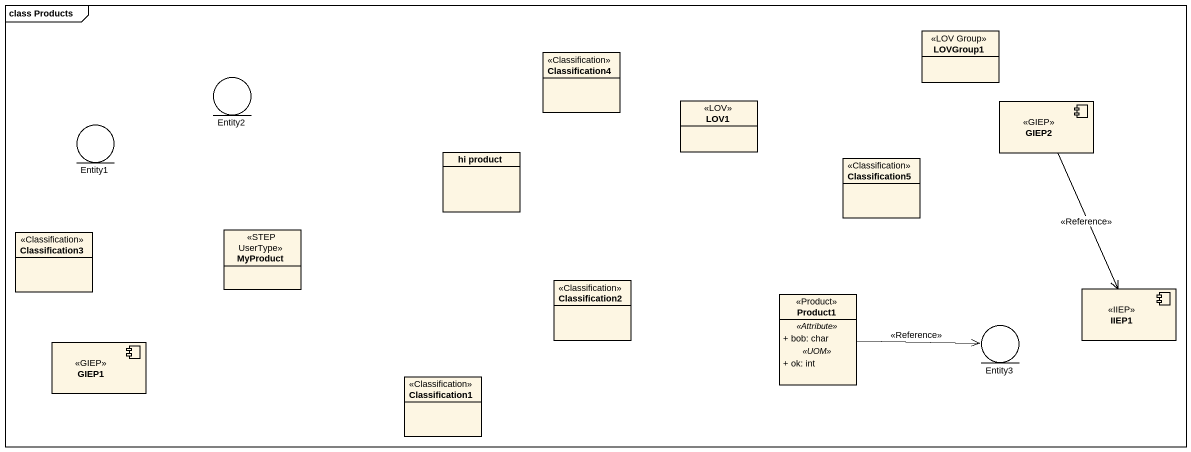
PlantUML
@startuml
mainframe class Products
allowmixing
hide circle
hide empty members
skinparam classAttributeIconSize 0
enum LOVGroup1 <<LOV Group>>
class Classification4 <<Classification>>
entity Entity2
enum LOV1 <<LOV>>
component GIEP2 <<GIEP>>
entity Entity1
class "hi product" as hi_product
class Classification5 <<Classification>>
class Classification3 <<Classification>>
class MyProduct <<STEP UserType>>
class Classification2 <<Classification>>
class Product1 <<Product>> {
  .. <<Attribute>> ..
  + bob: char
  .. <<UOM>> ..
  + ok: int
}
component IIEP1 <<IIEP>>
component GIEP1 <<GIEP>>
entity Entity3
class Classification1 <<Classification>>
GIEP2 --> IIEP1 : <<Reference>>
Product1 -right-> Entity3 : <<Reference>>
@enduml
